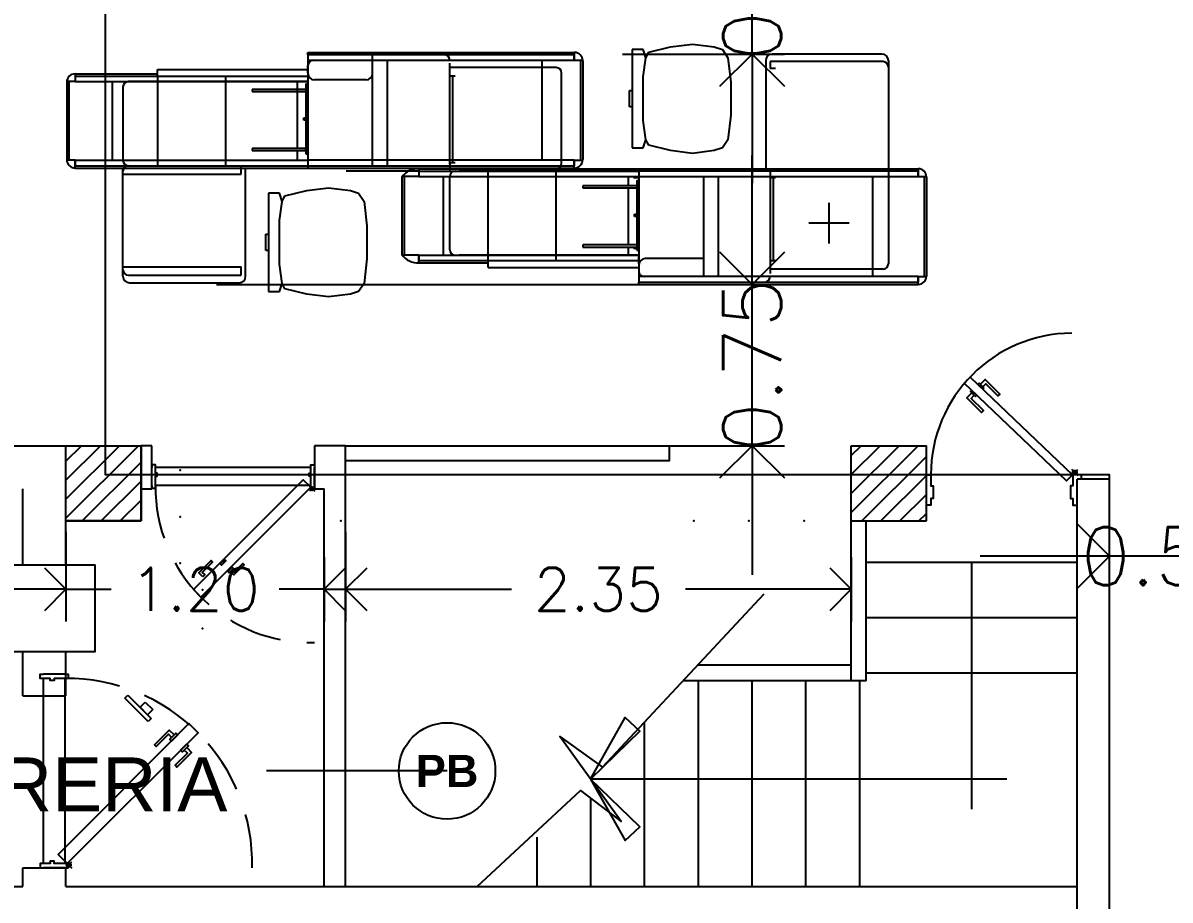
# Model space of a CAD drawing. Extents: x 26 to 214, y -151 to 101.
# Drawn here: x 151.65 to 156.98, y -118.14 to -114.06 of the extents above; entities that cross this region are included whole.
import ezdxf
from ezdxf.enums import TextEntityAlignment as Align

# ---------------------------------------------------------------- set-up
doc = ezdxf.new("R2010")
doc.units = 0
doc.header["$LTSCALE"] = 10
doc.header["$MEASUREMENT"] = 0
doc.linetypes.add('HIDDEN', pattern=[0.375, 0.25, -0.125])
doc.linetypes.add('HIDDEN2', pattern=[0.1875, 0.125, -0.0625])
doc.layers.get('0').update_dxf_attribs({"linetype": 'CONTINUOUS'})
doc.layers.get('DEFPOINTS').update_dxf_attribs({"linetype": 'CONTINUOUS'})
for name, color, linetype in [('00-CARP-HOJAS-PUERTAS', 3, 'CONTINUOUS'), ('00-CARP-MARC-PUERTAS', 3, 'CONTINUOUS'), ('00-CARP-SIMBOLOGIA', 2, 'CONTINUOUS'), ('00-EQUIP', 1, 'CONTINUOUS'), ('00-ESCAL', 1, 'CONTINUOUS'), ('00-LOCALES-R-PUERTAS', 1, 'CONTINUOUS'), ('00-M-A-300', 6, 'CONTINUOUS'), ('00-MUEBLES', 2, 'CONTINUOUS'), ('10-ANCLAMAR', 252, 'CONTINUOUS'), ('10-COL', 6, 'CONTINUOUS'), ('2004-CARP-HOJAS-PUERTAS', 3, 'CONTINUOUS'), ('2004-CARP-MANO-ABRIR', 1, 'CONTINUOUS'), ('2004-CARP-MARC-PUERTAS', 3, 'CONTINUOUS'), ('2005-CARPINTERIA', 2, 'CONTINUOUS'), ('COTAS-LAYOUT', 1, 'CONTINUOUS'), ('GONDOLAS', 30, 'CONTINUOUS'), ('MONTACARGA', 2, 'CONTINUOUS'), ('X-CHECK-OUT', 1, 'CONTINUOUS')]:
    doc.layers.add(name, color=color, linetype=linetype)
doc.styles.add('GABY', font='arial.ttf')
doc.styles.add('ROMANS', font='romans.shx')
doc.styles.add('SANSSERIFBOLD', font='sasb____.pfb')
doc.dimstyles.new('ACOTA', dxfattribs={"dimtxt": 0.2, "dimasz": 0.2, "dimexe": 0.15, "dimexo": 0.05, "dimgap": 0.1, "dimtad": 0, "dimzin": 0, "dimdsep": 46, "dimtxsty": 'ROMANS', "dimblk1": 'OPEN90', "dimblk2": 'OPEN90', "dimsah": 1, "dimcen": 0, "dimclrd": 1, "dimclre": 1, "dimclrt": 3, "dimaunit": 1, "dimadec": 0, "dimazin": 0, "dimtfac": 1, "dimtix": 1, "dimtmove": 2, "dimatfit": 3, "dimldrblk": 'OPEN90', "dimfxl": 0, "dimtolj": 1, "dimtzin": 0, "dimarcsym": 0})
doc.dimstyles.new('COTA1502', dxfattribs={"dimscale": 1.5, "dimtxt": 0.18, "dimasz": 0.2, "dimexe": 0.1, "dimexo": 0.1, "dimgap": 0.09, "dimtad": 0, "dimzin": 0, "dimdsep": 46, "dimtxsty": 'ROMANS', "dimblk": 'OPEN90', "dimcen": 0.1, "dimclrd": 256, "dimclre": 256, "dimclrt": 2, "dimadec": 0, "dimazin": 0, "dimtfac": 1, "dimtix": 1, "dimtmove": 2, "dimatfit": 3, "dimldrblk": 'OPEN90', "dimfxl": 0, "dimtolj": 1, "dimtzin": 0, "dimarcsym": 0})
pattern_1 = [(45, (121.4715, -104.845356), (-0.04419417, 0.04419417), [])]
pattern_2 = [(45, (121.4715, -104.845356), (-0.04419417, 0.04419417), [])]

# ---------------------------------------------------------------- blocks, each defined once
blk = doc.blocks.new('_Open90')
at = {"color": 0, "linetype": 'ByBlock', "lineweight": -2}
for p, q in [((-0.5, 0.5), (0, 0)), ((0, 0), (-1, 0)), ((0, 0), (-0.5, -0.5))]:
    blk.add_line(p, q, dxfattribs=at)
blk = doc.blocks.new('*D91')
at = {"layer": 'COTAS-LAYOUT', "color": 1, "lineweight": -2, "transparency": 16777216}
for p, q in [((151.8523, -116.4231), (151.8523, -116.8404)), ((153.0523, -116.542), (153.0523, -116.8404)), ((151.6523, -116.6904), (151.4523, -116.6904)), ((151.8523, -116.6904), (152.0619, -116.6904)), ((153.0523, -116.6904), (152.8428, -116.6904)), ((153.2523, -116.6904), (153.4523, -116.6904))]:
    blk.add_line(p, q, dxfattribs=at)
at = {"layer": 'DEFPOINTS', "color": 0, "transparency": 16777216}
for p in [(151.8523, -116.3731, -28.9), (153.0523, -116.492), (153.0523, -116.6904)]:
    blk.add_point(p, dxfattribs=at)
at = {"layer": 'COTAS-LAYOUT', "color": 1, "lineweight": -2, "transparency": 16777216, "xscale": 0.2, "yscale": 0.2, "zscale": 0.2}
blk.add_blockref('_Open90', (151.8523, -116.6904), dxfattribs=at)
at = {"layer": 'COTAS-LAYOUT', "color": 1, "lineweight": -2, "transparency": 16777216, "xscale": 0.2, "yscale": 0.2, "zscale": 0.2, "rotation": 180}
blk.add_blockref('_Open90', (153.0523, -116.6904), dxfattribs=at)
at = {"layer": 'COTAS-LAYOUT', "color": 3, "transparency": 16777216, "insert": (152.4523, -116.6904), "char_height": 0.2, "attachment_point": 5, "style": 'ROMANS'}
blk.add_mtext('\\A1;1.20', dxfattribs=at)
blk = doc.blocks.new('*D92')
at = {"layer": 'COTAS-LAYOUT', "color": 1, "lineweight": -2, "transparency": 16777216}
for p, q in [((153.1523, -116.4231), (153.1523, -116.8404)), ((155.5023, -116.542), (155.5023, -116.8404)), ((153.3523, -116.6904), (153.9226, -116.6904)), ((155.3023, -116.6904), (154.7321, -116.6904))]:
    blk.add_line(p, q, dxfattribs=at)
at = {"layer": 'DEFPOINTS', "color": 0, "transparency": 16777216}
for p in [(153.1523, -116.3731, -28.9), (155.5023, -116.492, -28.9), (155.5023, -116.6904)]:
    blk.add_point(p, dxfattribs=at)
at = {"layer": 'COTAS-LAYOUT', "color": 1, "lineweight": -2, "transparency": 16777216, "xscale": 0.2, "yscale": 0.2, "zscale": 0.2, "rotation": 180}
blk.add_blockref('_Open90', (153.1523, -116.6904), dxfattribs=at)
at = {"layer": 'COTAS-LAYOUT', "color": 1, "lineweight": -2, "transparency": 16777216, "xscale": 0.2, "yscale": 0.2, "zscale": 0.2}
blk.add_blockref('_Open90', (155.5023, -116.6904), dxfattribs=at)
at = {"layer": 'COTAS-LAYOUT', "color": 3, "transparency": 16777216, "insert": (154.3273, -116.6904), "char_height": 0.2, "attachment_point": 5, "style": 'ROMANS'}
blk.add_mtext('\\A1;2.35', dxfattribs=at)
blk = doc.blocks.new('*D201')
at = {"layer": 'DEFPOINTS', "color": 0, "transparency": 16777216}
for p in [(156.7023, -116.537), (156.7023, -116.5734), (157.2469, -117.2183)]:
    blk.add_point(p, dxfattribs=at)
at = {"layer": 'GONDOLAS', "lineweight": -2, "transparency": 16777216}
for p, q in [((156.7023, -116.4234), (156.7023, -116.387)), ((157.2469, -117.0683), (157.2469, -116.387)), ((156.4023, -116.537), (156.1023, -116.537)), ((157.2469, -116.537), (156.7023, -116.537)), ((157.5469, -116.537), (157.8469, -116.537))]:
    blk.add_line(p, q, dxfattribs=at)
at = {"layer": 'GONDOLAS', "lineweight": -2, "transparency": 16777216, "xscale": 0.3, "yscale": 0.3, "zscale": 0.3}
blk.add_blockref('_Open90', (156.7023, -116.537), dxfattribs=at)
at = {"layer": 'GONDOLAS', "lineweight": -2, "transparency": 16777216, "xscale": 0.3, "yscale": 0.3, "zscale": 0.3, "rotation": 180}
blk.add_blockref('_Open90', (157.2469, -116.537), dxfattribs=at)
at = {"layer": 'GONDOLAS', "color": 2, "transparency": 16777216, "insert": (156.9746, -116.537), "char_height": 0.27, "attachment_point": 5, "style": 'ROMANS'}
blk.add_mtext('\\A1;0.54', dxfattribs=at)
blk = doc.blocks.new('MOPLS004')
at = {"color": 0, "linetype": 'ByBlock'}
for p, q in [((-0.4572, 0.2286), (-0.4572, -0.2286)), ((-0.4064, 0.2286), (-0.4572, 0.2286)), ((-0.3937, 0.1905), (-0.4064, 0.2286)), ((-0.3937, 0.1905), (-0.381, 0.2159)), ((-0.381, 0.2159), (-0.2794, 0.2413)), ((-0.2794, 0.2413), (-0.1778, 0.254)), ((-0.1778, 0.254), (-0.0762, 0.2413)), ((-0.0762, 0.2413), (-0.0381, 0.2286)), ((-0.0381, 0.2286), (-0.0127, 0.1905)), ((-0.4064, 0.1016), (-0.3937, 0.1905)), ((-0.0127, 0.1905), (0, 0.0762)), ((-0.4064, -0.1016), (-0.4064, 0.1016)), ((0, 0.0762), (0, -0.0762)), ((-0.4699, -0.0381), (-0.4699, 0.0381)), ((-0.4699, 0.0381), (-0.4572, 0.0381)), ((-0.4572, -0.0381), (-0.4699, -0.0381)), ((-0.3937, -0.1905), (-0.4064, -0.1016)), ((0, -0.0762), (-0.0127, -0.1905)), ((-0.4064, -0.2286), (-0.3937, -0.1905)), ((-0.381, -0.2159), (-0.3937, -0.1905)), ((-0.0127, -0.1905), (-0.0381, -0.2286)), ((-0.4572, -0.2286), (-0.4064, -0.2286)), ((-0.2794, -0.2413), (-0.381, -0.2159)), ((-0.1778, -0.254), (-0.2794, -0.2413)), ((-0.0762, -0.2413), (-0.1778, -0.254)), ((-0.0381, -0.2286), (-0.0762, -0.2413))]:
    blk.add_line(p, q, dxfattribs=at)
blk = doc.blocks.new('*D221')
at = {"layer": 'DEFPOINTS', "color": 0, "transparency": 16777216}
for p in [(153.9183, -113.4552), (155.042, -113.4552), (154.2895, -114.2021)]:
    blk.add_point(p, dxfattribs=at)
at = {"layer": 'GONDOLAS', "lineweight": -2, "transparency": 16777216}
for p, q in [((155.042, -113.1552), (155.042, -112.8552)), ((154.0683, -113.4552), (155.192, -113.4552)), ((155.042, -114.2021), (155.042, -113.4552)), ((154.4395, -114.2021), (155.192, -114.2021)), ((155.042, -114.5021), (155.042, -114.8021))]:
    blk.add_line(p, q, dxfattribs=at)
at = {"layer": 'GONDOLAS', "lineweight": -2, "transparency": 16777216, "xscale": 0.3, "yscale": 0.3, "zscale": 0.3}
for p, rotation in [((155.042, -113.4552), 270), ((155.042, -114.2021), 90)]:
    blk.add_blockref('_Open90', p, dxfattribs=dict(at, rotation=rotation))
at = {"layer": 'GONDOLAS', "color": 2, "transparency": 16777216, "insert": (155.042, -113.8287), "char_height": 0.27, "attachment_point": 5, "rotation": 90, "style": 'ROMANS'}
blk.add_mtext('\\A1;0.75', dxfattribs=at)
blk = doc.blocks.new('*D222')
at = {"layer": 'DEFPOINTS', "color": 0, "transparency": 16777216}
for p in [(152.4023, -115.2731), (155.042, -115.2731), (153.747, -116.0231)]:
    blk.add_point(p, dxfattribs=at)
at = {"layer": 'GONDOLAS', "lineweight": -2, "transparency": 16777216}
for p, q in [((155.042, -114.9731), (155.042, -114.6731)), ((152.5523, -115.2731), (155.192, -115.2731)), ((155.042, -116.0231), (155.042, -115.2731)), ((153.897, -116.0231), (155.192, -116.0231)), ((155.042, -116.3231), (155.042, -116.6231))]:
    blk.add_line(p, q, dxfattribs=at)
at = {"layer": 'GONDOLAS', "lineweight": -2, "transparency": 16777216, "xscale": 0.3, "yscale": 0.3, "zscale": 0.3}
for p, rotation in [((155.042, -115.2731), 270), ((155.042, -116.0231), 90)]:
    blk.add_blockref('_Open90', p, dxfattribs=dict(at, rotation=rotation))
at = {"layer": 'GONDOLAS', "color": 2, "transparency": 16777216, "insert": (155.042, -115.6481), "char_height": 0.27, "attachment_point": 5, "rotation": 90, "style": 'ROMANS'}
blk.add_mtext('\\A1;0.75', dxfattribs=at)

msp = doc.modelspace()

# ---------------------------------------------------------------- hatches: boundary and pattern name
at = {"layer": '10-COL'}
h = msp.add_hatch(dxfattribs=at)
h.set_pattern_fill('ANSI31', color=1, scale=0.5, style=0)
h.set_pattern_definition(pattern_1)
h.paths.add_polyline_path([(152.2023, -116.3731), (151.8523, -116.3731), (151.8523, -116.0231), (152.2023, -116.0231)])
h = msp.add_hatch(dxfattribs=at)
h.set_pattern_fill('ANSI31', color=1, scale=0.5, style=0)
h.set_pattern_definition(pattern_2)
h.paths.add_polyline_path([(152.2023, -116.3731), (151.8523, -116.3731), (151.8523, -116.0231), (152.2023, -116.0231)])
h = msp.add_hatch(dxfattribs=at)
h.set_pattern_fill('ANSI31', color=1, scale=0.5, style=0)
h.set_pattern_definition(pattern_1)
h.paths.add_polyline_path([(155.5023, -116.0231), (155.8523, -116.0231), (155.8523, -116.3731), (155.5023, -116.3731)])
h = msp.add_hatch(dxfattribs=at)
h.set_pattern_fill('ANSI31', color=1, scale=0.5, style=0)
h.set_pattern_definition(pattern_2)
h.paths.add_polyline_path([(155.5023, -116.0231), (155.8523, -116.0231), (155.8523, -116.3731), (155.5023, -116.3731)])

# ---------------------------------------------------------------- linework, layer by layer
at = {"layer": '00-CARP-HOJAS-PUERTAS'}
for p, q in [((152.9847, -116.2106, 27.4093), (153.0085, -116.2345, 27.4093)), ((153.0085, -116.2106, 27.4093), (152.9847, -116.2345, 27.4093)), ((151.851, -117.9586), (151.8794, -117.987)), ((151.851, -117.987), (151.8794, -117.9586))]:
    msp.add_line(p, q, dxfattribs=at)
at = {"layer": '00-CARP-HOJAS-PUERTAS', "elevation": 27.4093}
msp.add_lwpolyline([(152.9906, -116.2166), (152.9552, -116.1812), (152.4444, -116.6921), (152.4798, -116.7274)], close=True, dxfattribs=at)
at = {"layer": '00-CARP-HOJAS-PUERTAS', "color": 1, "elevation": 27.4093}
for points in [[(152.4886, -116.6336), (152.4695, -116.6146), (152.5267, -116.5574), (152.5338, -116.5645), (152.4862, -116.6122), (152.4981, -116.6241)], [(152.5752, -116.579), (152.5693, -116.5731), (152.5891, -116.5532), (152.5951, -116.5592), (152.5752, -116.579), (152.5752, -116.579)], [(152.6047, -116.6085), (152.6106, -116.6145), (152.6305, -116.5946), (152.6245, -116.5886), (152.6047, -116.6085), (152.6047, -116.6085)], [(152.6166, -116.6085), (152.6325, -116.6244), (152.6802, -116.5767), (152.6742, -116.5708), (152.6345, -116.6105), (152.6245, -116.6006)]]:
    msp.add_lwpolyline(points, close=True, dxfattribs=at)
at = {"layer": '00-CARP-HOJAS-PUERTAS'}
msp.add_lwpolyline([(151.8581, -117.9657), (151.816, -117.9236), (152.4242, -117.3155), (152.4663, -117.3576)], close=True, dxfattribs=at)
at = {"layer": '00-CARP-HOJAS-PUERTAS', "color": 1}
for points in [[(152.3546, -117.368), (152.3319, -117.3453), (152.2638, -117.4134), (152.2723, -117.4219), (152.3291, -117.3652), (152.3432, -117.3794)], [(152.3716, -117.368), (152.3631, -117.3595), (152.3347, -117.3879), (152.3432, -117.3964), (152.3716, -117.368), (152.3716, -117.368)], [(152.4137, -117.4101), (152.4222, -117.4186), (152.3939, -117.447), (152.3854, -117.4385), (152.4137, -117.4101), (152.4137, -117.4101)], [(152.4137, -117.4271), (152.4364, -117.4498), (152.3683, -117.5179), (152.3598, -117.5094), (152.4166, -117.4527), (152.4024, -117.4385)]]:
    msp.add_lwpolyline(points, close=True, dxfattribs=at)
at = {"layer": '00-CARP-HOJAS-PUERTAS'}
for centre, radius in [((152.9966, -116.2226, 27.4093), 0.00843), ((151.8652, -117.9728), 0.01)]:
    msp.add_circle(centre, radius, dxfattribs=at)
at = {"layer": '00-CARP-HOJAS-PUERTAS', "color": 1, "linetype": 'HIDDEN', "ltscale": 0.1}
for centre, radius, start, end in [((152.9906, -116.2166, 27.4093), 0.7224, 179.3338, 271.3326), ((151.8581, -117.9657), 0.86, 358.6674, 90.6662)]:
    msp.add_arc(centre, radius, start, end, dxfattribs=at)
at = {"layer": '00-CARP-MARC-PUERTAS', "elevation": 27.4093}
for points in [[(152.2514, -116.2082), (152.2514, -116.2208), (152.2682, -116.2208), (152.2682, -116.1656), (152.2766, -116.1656), (152.2766, -116.1507), (152.2682, -116.1507), (152.2682, -116.1116), (152.2514, -116.1116), (152.2514, -116.1242)], [(153.0074, -116.2082), (153.0074, -116.2208), (152.9906, -116.2208), (152.9906, -116.1656), (152.9822, -116.1656), (152.9822, -116.1507), (152.9906, -116.1507), (152.9906, -116.1116), (153.0074, -116.1116), (153.0074, -116.1242)]]:
    msp.add_lwpolyline(points, dxfattribs=at)
at = {"layer": '00-CARP-MARC-PUERTAS'}
for points in [[(151.8481, -117.0857), (151.8631, -117.0857), (151.8631, -117.1057), (151.7974, -117.1057), (151.7974, -117.1157), (151.7796, -117.1157), (151.7796, -117.1057), (151.7331, -117.1057), (151.7331, -117.0857), (151.7481, -117.0857)], [(151.8481, -117.9857), (151.8631, -117.9857), (151.8631, -117.9657), (151.7974, -117.9657), (151.7974, -117.9557), (151.7796, -117.9557), (151.7796, -117.9657), (151.7331, -117.9657), (151.7331, -117.9857), (151.7481, -117.9857)]]:
    msp.add_lwpolyline(points, dxfattribs=at)
at = {"layer": '00-CARP-SIMBOLOGIA'}
msp.add_line((153.6238, -117.5357), (152.7838, -117.5357), dxfattribs=at)
msp.add_circle((153.6238, -117.5357), 0.2243, dxfattribs=at)
at = {"layer": '00-EQUIP'}
for p, q in [((156.5523, -116.5667), (155.5723, -116.5667)), ((156.5523, -116.5667), (155.5723, -116.5667)), ((156.5523, -116.8235), (155.5723, -116.8235)), ((156.5523, -117.0803), (155.5723, -117.0803))]:
    msp.add_line(p, q, dxfattribs=at)
msp.add_lwpolyline([(153.7645, -118.0731), (154.244, -117.6265), (154.4337, -117.7705), (154.1478, -117.3757), (154.3459, -117.5173), (155.0979, -116.7119)], dxfattribs=at)
for p in [(152.3828, -116.1375, 27.4093), (152.3828, -116.3532, 27.4093), (153.1295, -116.3731), (154.7703, -116.3731), (155.0271, -116.3731), (155.2839, -116.3731), (152.3828, -116.5689, 27.4093), (152.4871, -116.6929, 27.4093), (152.4871, -116.8727, 27.4093)]:
    msp.add_point(p, dxfattribs=at)
at = {"layer": '00-ESCAL', "color": 2}
for p, q in [((156.0623, -116.5667), (156.0623, -117.7127)), ((156.2252, -117.5731), (154.2907, -117.5731))]:
    msp.add_line(p, q, dxfattribs=at)
at = {"layer": '00-ESCAL'}
for p, q in [((155.5023, -117.0435), (154.7883, -117.0435)), ((155.5023, -117.1171), (154.7196, -117.1171)), ((154.7907, -117.1171), (154.7907, -118.0731)), ((155.0407, -117.1171), (155.0407, -118.0731)), ((155.2907, -117.1171), (155.2907, -118.0731)), ((155.5407, -117.1171), (155.5407, -118.0731)), ((154.5407, -117.3087), (154.5407, -118.0731)), ((154.2907, -117.662), (154.2907, -118.0731)), ((154.0407, -117.8441), (154.0407, -118.0731))]:
    msp.add_line(p, q, dxfattribs=at)
at = {"layer": '00-ESCAL', "color": 2}
for points in [[(154.2907, -117.5731), (154.4518, -117.2867), (154.5204, -117.3509), (154.2907, -117.5731)], [(154.2907, -117.5731), (154.4518, -117.8595), (154.5204, -117.7952), (154.2907, -117.5731)]]:
    msp.add_lwpolyline(points, dxfattribs=at)
at = {"layer": '00-LOCALES-R-PUERTAS'}
for p, q in [((152.9906, -116.1242, 27.4093), (152.2682, -116.1242, 27.4093)), ((152.9906, -116.2082, 27.4093), (152.2682, -116.2082, 27.4093)), ((151.7481, -117.9657), (151.7481, -117.1057)), ((151.8481, -117.9657), (151.8481, -117.1057))]:
    msp.add_line(p, q, dxfattribs=at)
at = {"layer": '00-LOCALES-R-PUERTAS', "elevation": 28.9}
msp.add_lwpolyline([(151.5875, -116.9794), (151.9875, -116.9794), (151.9875, -116.5794), (151.5875, -116.5794)], close=True, dxfattribs=at)
at = {"layer": '00-M-A-300'}
for p, q in [((149.5523, -116.026), (151.8523, -116.0231)), ((152.2023, -116.3731), (152.2023, -116.0231)), ((152.2514, -116.0231), (152.2023, -116.0231)), ((152.2514, -116.2231, 27.4093), (152.2514, -116.0231, 27.4093)), ((153.1523, -116.0231), (153.0074, -116.0231)), ((153.0074, -116.0231, 27.4093), (153.0074, -116.2231, 27.4093)), ((153.1523, -118.0731), (153.1523, -116.0231)), ((153.0074, -116.2082, 27.4093), (153.0074, -116.1242, 27.4093)), ((156.5523, -118.2231), (156.5523, -116.1791)), ((156.7009, -116.1791), (156.5523, -116.1791)), ((156.7023, -118.0731), (156.7023, -116.1791)), ((156.7023, -118.2231), (156.7023, -116.1791)), ((151.6523, -116.5794), (151.6523, -116.2231)), ((152.2023, -116.2231), (152.2514, -116.2231, 1.6693)), ((153.0074, -116.2231, 27.3728), (153.0523, -116.2231, 28.9)), ((153.0523, -118.0731, -33.0799), (153.0523, -116.2231, 28.9)), ((151.8523, -116.3731), (152.2023, -116.3731)), ((151.8523, -116.5794), (151.8523, -116.3731)), ((155.5023, -117.1171), (155.5023, -116.3731)), ((155.5723, -117.1171), (155.5723, -116.3731)), ((151.6523, -117.1857), (151.6523, -116.9794)), ((151.8523, -117.1857), (151.8523, -116.9794)), ((151.8481, -117.0857), (151.7481, -117.0857)), ((155.5723, -117.1171), (155.5023, -117.1171)), ((151.6523, -117.1857), (151.8523, -117.1857)), ((151.6523, -117.9857), (151.8523, -117.9857)), ((151.6523, -118.0731), (151.6523, -117.9857)), ((151.8481, -117.9857), (151.7481, -117.9857)), ((151.8523, -118.0731), (151.8523, -117.9857)), ((150.4823, -118.0731), (151.6523, -118.0731)), ((151.8523, -118.0731), (156.5523, -118.0731))]:
    msp.add_line(p, q, dxfattribs=at)
at = {"layer": '00-MUEBLES', "color": 1, "linetype": 'HIDDEN2', "elevation": 28.9}
for points in [[(152.2488, -117.2912), (152.234, -117.306), (152.1257, -117.1977), (152.1405, -117.1829)], [(152.2555, -117.2498), (152.2314, -117.2739), (152.1966, -117.2391), (152.2207, -117.215)]]:
    msp.add_lwpolyline(points, close=True, dxfattribs=at)
at = {"layer": '10-ANCLAMAR'}
for p, q in [((152.9773, -114.2051), (152.9773, -114.1941)), ((152.9773, -114.1941), (154.2153, -114.1941)), ((153.2773, -114.2921), (153.2773, -114.2021)), ((154.2153, -114.1941), (154.2153, -114.2301)), ((155.6453, -114.2021), (155.1353, -114.2021)), ((152.9773, -114.2301), (152.9773, -114.6961)), ((152.9773, -114.2901), (152.9773, -114.2551)), ((152.9773, -114.2651), (152.9773, -114.2971)), ((153.3473, -114.7211), (153.3473, -114.2301)), ((153.6363, -114.2651), (153.6363, -114.2441)), ((153.6363, -114.3041), (153.6363, -114.2651)), ((154.1313, -114.2651), (153.6363, -114.2651)), ((154.0643, -114.2301), (154.0643, -114.6961)), ((154.0643, -114.2301), (154.0643, -114.6961)), ((154.2153, -114.2301), (154.2543, -114.2301)), ((154.2443, -114.2301), (154.2443, -114.6961)), ((154.2543, -114.2331), (154.2543, -114.6931)), ((155.1053, -114.2321), (155.1053, -114.7351)), ((155.6503, -114.2371), (155.1253, -114.2371)), ((155.1253, -114.2371), (155.1253, -114.2691)), ((155.1503, -114.2691), (155.1253, -114.2691)), ((155.6753, -114.2321), (155.6753, -114.7351)), ((155.6753, -114.2621), (155.6753, -115.1771)), ((151.8953, -114.2941), (152.2773, -114.2941)), ((151.8953, -114.2941), (151.8953, -114.3301)), ((151.8953, -114.3051), (152.9773, -114.3051)), ((152.2773, -114.2731), (152.9773, -114.2731)), ((152.2773, -114.3051), (152.2773, -114.2731)), ((152.2773, -114.3051), (152.2773, -114.7211)), ((152.5933, -114.3051), (152.5933, -114.7211)), ((152.9773, -114.2901), (152.9773, -114.3291)), ((152.9773, -114.2901), (152.9773, -114.3291)), ((153.2473, -114.3221), (153.0073, -114.3221)), ((153.2773, -114.7211), (153.2773, -114.2921)), ((153.6613, -114.3041), (153.6363, -114.3041)), ((153.6363, -114.7141), (153.6363, -114.3041)), ((153.6513, -114.7071), (153.6513, -114.3041)), ((154.1563, -114.7071), (154.1563, -114.2901)), ((151.8953, -114.3301), (151.8563, -114.3301)), ((151.8563, -114.3301), (151.8563, -114.6931)), ((151.8663, -114.3301), (151.8663, -114.6961)), ((151.8953, -114.3301), (152.9773, -114.3301)), ((152.0673, -114.3301), (152.0673, -114.6961)), ((152.0673, -114.3301), (152.0673, -114.6961)), ((152.1173, -114.3551), (152.1173, -114.6945)), ((152.1173, -114.3551), (152.1173, -114.6945)), ((152.9773, -114.3301), (152.1423, -114.3301)), ((152.7173, -114.3662), (152.7173, -114.3762)), ((152.7173, -114.3662), (152.7173, -114.3762)), ((152.7173, -114.3662), (152.7173, -114.3762)), ((152.7173, -114.3662), (152.7173, -114.3762)), ((152.9673, -114.3662), (152.7173, -114.3662)), ((152.9673, -114.3662), (152.7173, -114.3662)), ((152.7173, -114.3762), (152.9673, -114.3762)), ((152.7173, -114.3762), (152.9673, -114.3762)), ((152.9273, -114.3301), (152.9273, -114.3662)), ((152.9273, -114.3616), (152.9273, -114.5746)), ((152.9273, -114.3762), (152.9273, -114.6412)), ((152.9673, -114.3412), (152.9773, -114.3412)), ((152.9673, -114.3412), (152.9673, -114.6662)), ((152.9573, -114.5087), (152.9573, -114.4987)), ((152.9573, -114.4987), (152.9673, -114.4987)), ((152.9573, -114.4987), (152.9673, -114.4987)), ((152.9673, -114.5087), (152.9573, -114.5087)), ((152.9593, -114.5087), (152.9593, -114.4987)), ((152.9673, -114.5037), (152.9673, -114.5087)), ((152.7173, -114.6412), (152.7173, -114.6512)), ((152.7173, -114.6412), (152.7173, -114.6512)), ((152.7173, -114.6412), (152.7173, -114.6512)), ((152.7173, -114.6412), (152.7173, -114.6512)), ((152.9673, -114.6412), (152.7173, -114.6412)), ((152.9673, -114.6412), (152.7173, -114.6412)), ((152.9673, -114.6512), (152.9673, -114.6412)), ((152.9673, -114.6512), (152.9673, -114.6412)), ((151.8953, -114.6961), (151.8563, -114.6961)), ((151.8953, -114.6961), (152.9773, -114.6961)), ((151.8953, -114.7321), (151.8953, -114.6961)), ((151.8953, -114.6961), (151.8953, -114.7211)), ((152.7173, -114.6512), (152.9673, -114.6512)), ((152.7173, -114.6512), (152.9673, -114.6512)), ((152.9273, -114.6512), (152.9273, -114.6961)), ((152.9673, -114.6662), (152.9773, -114.6662)), ((152.9673, -114.6662), (152.9773, -114.6662)), ((152.9773, -114.6821), (152.9773, -114.7211)), ((154.2153, -114.7321), (154.2153, -114.6961)), ((154.2153, -114.6961), (154.2543, -114.6961)), ((154.2153, -114.6961), (154.2153, -114.7211)), ((151.8953, -114.7211), (152.9773, -114.7211)), ((151.8953, -114.7321), (152.9773, -114.7321)), ((152.1173, -115.2351), (152.1173, -114.7321)), ((152.1173, -115.2051), (152.1173, -114.7461)), ((152.1423, -114.7211), (152.9773, -114.7211)), ((152.1423, -114.7211), (152.6673, -114.7211)), ((152.6673, -114.7601), (152.6673, -114.7211)), ((152.6873, -115.2351), (152.6873, -114.7321)), ((152.9773, -114.7211), (152.9773, -114.7321)), ((152.9773, -114.7321), (154.2153, -114.7321)), ((153.4933, -114.7461), (153.1544, -114.7461)), ((153.4933, -114.7351), (153.4933, -114.7711)), ((153.4933, -114.7351), (154.5153, -114.7351)), ((153.4933, -114.7461), (154.5153, -114.7461)), ((153.6363, -114.7071), (153.6363, -114.7461)), ((153.6613, -114.7071), (153.6363, -114.7071)), ((154.5153, -114.7461), (153.6803, -114.7461)), ((153.8153, -115.1621), (153.8153, -114.7351)), ((154.1303, -115.1621), (154.1303, -114.7351)), ((154.5153, -114.7351), (155.8133, -114.7351)), ((155.1253, -114.7461), (155.1253, -114.7781)), ((155.1253, -114.7461), (155.1253, -114.7781)), ((155.8133, -114.7351), (155.8133, -114.7711)), ((152.1173, -114.7601), (152.6673, -114.7601)), ((153.4933, -114.7711), (153.4143, -114.7711)), ((153.4143, -114.7741), (153.4143, -115.1371)), ((153.4243, -114.7711), (153.4243, -115.1371)), ((153.4933, -114.7711), (154.5153, -114.7711)), ((153.6053, -114.7711), (153.6053, -115.1371)), ((153.6363, -115.1121), (153.6363, -114.7711)), ((154.4653, -114.7711), (154.4653, -114.8147)), ((154.5153, -114.7781), (154.4903, -114.7781)), ((154.5053, -114.7897), (154.5053, -115.1147)), ((154.5053, -114.7897), (154.5153, -114.7897)), ((154.5153, -114.7711), (154.5153, -115.2371)), ((154.8153, -114.7711), (154.8153, -115.2371)), ((154.8853, -115.2371), (154.8853, -114.7711)), ((155.1253, -114.7781), (155.1253, -115.1631)), ((155.1253, -114.7781), (155.1253, -115.1631)), ((155.1503, -114.7781), (155.1253, -114.7781)), ((155.1503, -114.7781), (155.1253, -114.7781)), ((155.1253, -114.7781, 1), (155.1253, -115.1631, 1)), ((155.1253, -114.7781, 1), (155.1253, -115.1631, 1)), ((155.1403, -114.7781), (155.1403, -115.1631)), ((155.1403, -114.7781), (155.1403, -115.1631)), ((155.1403, -114.7781, 1), (155.1403, -115.1631, 1)), ((155.1403, -114.7781, 1), (155.1403, -115.1631, 1)), ((155.6013, -114.7711), (155.6013, -115.2371)), ((155.8133, -114.7711), (155.8523, -114.7711)), ((155.8423, -114.7711), (155.8423, -115.2371)), ((155.8523, -114.7741), (155.8523, -115.2341)), ((154.5053, -114.8147), (154.2553, -114.8147)), ((154.2553, -114.8147), (154.2553, -114.8247)), ((154.2553, -114.8247), (154.5053, -114.8247)), ((154.4653, -114.8247), (154.4653, -115.0897)), ((154.5053, -114.8846), (154.5053, -114.8896)), ((155.4003, -115.0826), (155.4003, -114.8939)), ((154.4953, -114.9472), (154.5053, -114.9472)), ((154.4953, -114.9572), (154.4953, -114.9472)), ((154.5053, -114.9572), (154.4953, -114.9572)), ((154.4973, -114.9572), (154.4973, -114.9472)), ((155.3048, -114.9866), (155.493, -114.9866)), ((154.5053, -115.0897), (154.2553, -115.0897)), ((154.2553, -115.0897), (154.2553, -115.0997)), ((154.2553, -115.0997), (154.5053, -115.0997)), ((154.4653, -115.0997), (154.4653, -115.1371)), ((154.4903, -115.1051), (154.5153, -115.1051)), ((154.5053, -115.1127), (154.5053, -115.1027)), ((154.5053, -115.1147), (154.5153, -115.1147)), ((153.4933, -115.1371), (153.4143, -115.1371)), ((153.4933, -115.1731), (153.4933, -115.1371)), ((153.4933, -115.1371), (153.4933, -115.1621)), ((153.4933, -115.1371), (154.5153, -115.1371)), ((153.4933, -115.1621), (154.5153, -115.1621)), ((153.4933, -115.1731), (153.8153, -115.1731)), ((154.5153, -115.1371), (153.6803, -115.1371)), ((153.8153, -115.1941), (153.8153, -115.1621)), ((154.4903, -115.1371), (154.5153, -115.1371)), ((154.5153, -115.1771), (154.5153, -115.1451)), ((154.8153, -115.1531), (154.5453, -115.1531)), ((155.1503, -115.1631), (155.1253, -115.1631)), ((155.1503, -115.1631), (155.1253, -115.1631)), ((155.1253, -115.1631), (155.1253, -115.2021)), ((152.1173, -115.1911), (152.6673, -115.1911)), ((152.6673, -115.2301), (152.6673, -115.1911)), ((153.8153, -115.1941), (154.5153, -115.1941)), ((154.5153, -115.1771), (154.5153, -115.2121)), ((155.6503, -115.2021), (155.1253, -115.2021)), ((155.1253, -115.2021), (155.1253, -115.2231)), ((152.1423, -115.2301), (152.6673, -115.2301)), ((152.1473, -115.2651), (152.6573, -115.2651)), ((154.5153, -115.2731), (154.5153, -115.2621)), ((154.5153, -115.2731), (155.8133, -115.2731)), ((155.8133, -115.2731), (155.8133, -115.2371)), ((155.8133, -115.2371), (155.8133, -115.2621)), ((155.8133, -115.2371), (155.8523, -115.2371))]:
    msp.add_line(p, q, dxfattribs=at)
for points in [[(154.2153, -114.2301), (154.2153, -114.2051), (152.9773, -114.2051), (152.9773, -114.2301)], [(154.2153, -114.7211), (154.2153, -114.6961), (152.9773, -114.6961), (152.9773, -114.7211)], [(154.2153, -114.7211), (154.2153, -114.6961), (152.9773, -114.6961), (152.9773, -114.7211)], [(155.8133, -114.7711), (155.8133, -114.7461), (154.5153, -114.7461), (154.5153, -114.7711)], [(155.8133, -115.2621), (155.8133, -115.2371), (154.5153, -115.2371), (154.5153, -115.2621)]]:
    msp.add_lwpolyline(points, close=True, dxfattribs=at)
for centre, radius, start, end in [((153.6113, -114.2301), 0.025, 0, 90), ((154.2153, -114.2331), 0.039, 0, 90), ((155.1353, -114.2321), 0.03, 90, 180), ((155.6453, -114.2321), 0.03, 0, 90), ((153.0023, -114.2551), 0.025, 90, 180), ((154.1313, -114.2901), 0.025, 0, 90), ((155.6503, -114.2621), 0.025, 0, 90), ((151.8953, -114.3331), 0.039, 90, 180), ((153.0073, -114.2921), 0.03, 180, 270), ((153.0073, -114.2921), 0.03, 180, 270), ((153.2473, -114.2921), 0.03, 270, 0), ((152.1423, -114.3551), 0.025, 90, 180), ((152.1423, -114.3551), 0.025, 90, 180), ((151.8953, -114.6931), 0.039, 180, 270), ((152.1423, -114.6961), 0.025, 180, 270), ((152.1423, -114.6961), 0.025, 180, 270), ((154.2153, -114.6931), 0.039, 270, 0), ((152.1423, -114.7461), 0.025, 90, 180), ((152.1423, -114.7461), 0.025, 90, 180), ((153.4889, -114.8256, 0), 0.0907, 87.2, 145.3484), ((153.6613, -114.7711), 0.025, 90, 180), ((154.1313, -114.7101), 0.025, 270, 0), ((155.8133, -114.7741), 0.039, 0, 90), ((153.6613, -115.1121), 0.025, 180, 270), ((153.4889, -115.0825, 0), 0.0907, 214.6516, 272.8), ((154.5453, -115.1831), 0.03, 90, 180), ((152.1423, -115.2051), 0.025, 180, 270), ((154.5403, -115.2121), 0.025, 180, 270), ((155.6503, -115.1771), 0.025, 270, 0), ((152.1473, -115.2351), 0.03, 180, 270), ((152.6573, -115.2351), 0.03, 270, 0), ((155.1003, -115.2371), 0.025, 270, 0), ((155.8133, -115.2341), 0.039, 270, 0)]:
    msp.add_arc(centre, radius, start, end, dxfattribs=at)
at = {"layer": '10-COL'}
for p, q in [((155.5023, -116.3731), (155.5023, -116.0231)), ((155.5023, -116.0231), (155.8523, -116.0231)), ((155.5023, -116.3731), (155.5023, -116.0231)), ((155.5023, -116.0231), (155.8523, -116.0231)), ((155.8523, -116.3731), (155.8523, -116.0231)), ((155.8523, -116.3731), (155.8523, -116.0231)), ((155.5023, -116.3731), (155.8523, -116.3731)), ((155.5023, -116.3731), (155.8523, -116.3731))]:
    msp.add_line(p, q, dxfattribs=at)
msp.add_lwpolyline([(152.2023, -116.3731), (151.8523, -116.3731), (151.8523, -116.0231), (152.2023, -116.0231)], close=True, dxfattribs=at)
msp.add_lwpolyline([(152.2023, -116.3731), (151.8523, -116.3731), (151.8523, -116.0231), (152.2023, -116.0231)], close=True, dxfattribs=at)
at = {"layer": '2004-CARP-HOJAS-PUERTAS'}
for q in [(156.5278, -116.1338), (156.5561, -116.1338), (156.5278, -116.1622), (156.5561, -116.1622)]:
    msp.add_line((156.5419, -116.148), q, dxfattribs=at)
msp.add_lwpolyline([(156.5311, -116.1591), (156.503, -116.1872), (156.0271, -115.7319), (156.0552, -115.7038)], close=True, dxfattribs=at)
at = {"layer": '2004-CARP-HOJAS-PUERTAS', "color": 1}
for points in [[(156.1195, -115.7552), (156.1138, -115.7608), (156.0911, -115.7381), (156.0968, -115.7325)], [(156.1024, -115.7381), (156.1251, -115.7154), (156.1932, -115.7835), (156.1847, -115.792), (156.128, -115.7353), (156.1138, -115.7495)], [(156.063, -115.7776), (156.0403, -115.8003), (156.1084, -115.8684), (156.1169, -115.8598), (156.0602, -115.8031), (156.0744, -115.7889)], [(156.08, -115.7946), (156.0857, -115.7889), (156.063, -115.7662), (156.0573, -115.7719)]]:
    msp.add_lwpolyline(points, close=True, dxfattribs=at)
at = {"layer": '2004-CARP-HOJAS-PUERTAS'}
msp.add_circle((156.5419, -116.148), 0.01, dxfattribs=at)
at = {"layer": '2004-CARP-MANO-ABRIR'}
msp.add_arc((156.5319, -116.1591), 0.6592, 90.3612, 180, dxfattribs=at)
at = {"layer": '2004-CARP-MARC-PUERTAS'}
for points in [[(155.8523, -116.1591), (155.8523, -116.1591), (155.8727, -116.1591), (155.8727, -116.2091), (155.8827, -116.2091), (155.8827, -116.2691), (155.8727, -116.2691), (155.8727, -116.2992), (155.8523, -116.2992), (155.8523, -116.2992)], [(156.5727, -116.1791), (156.5727, -116.1591), (156.5319, -116.1591), (156.5319, -116.2091), (156.5219, -116.2091), (156.5219, -116.2691), (156.5319, -116.2691), (156.5319, -116.2992), (156.5523, -116.2992), (156.5523, -116.2992)]]:
    msp.add_lwpolyline(points, dxfattribs=at)
at = {"layer": '2005-CARPINTERIA', "color": 2}
msp.add_lwpolyline([(153.1523, -116.0935), (153.1523, -116.0231), (154.6568, -116.0231), (154.6568, -116.0935)], close=True, dxfattribs=at)
at = {"layer": 'MONTACARGA'}
msp.add_lwpolyline([(152.2023, -105.7731), (151.6343, -105.7731), (151.6437, -96.2731), (189.4123, -96.2731), (189.4419, -119.4093), (156.7023, -119.4093), (156.7023, -116.1591), (152.0361, -116.1591), (152.0361, -106.7731), (152.2023, -106.7731), (152.2023, -105.7731)], dxfattribs=at)

# ---------------------------------------------------------------- block references
at = {"layer": '10-ANCLAMAR'}
for p in [(154.9422, -114.4097), (153.2507, -115.0777)]:
    msp.add_blockref('MOPLS004', p, dxfattribs=at)

# ---------------------------------------------------------------- texts
at = {"layer": '00-CARP-SIMBOLOGIA', "style": 'SANSSERIFBOLD'}
msp.add_text('PB', height=0.15, dxfattribs=at).set_placement((153.6238, -117.5357), align=Align.MIDDLE)
at = {"layer": 'X-CHECK-OUT', "color": 2, "style": 'GABY'}
msp.add_text('TESORERIA', height=0.25, dxfattribs=at).set_placement((151.5938, -117.5979), align=Align.MIDDLE_CENTER)

# ---------------------------------------------------------------- dimensions: what is measured, and where the dimension line sits
at = {"layer": 'COTAS-LAYOUT'}
for base, p1, p2, picture, middle in [((153.0523, -116.6904, 28.9), (151.8523, -116.3731), (153.0523, -116.492, 28.9), '*D91', (152.4523, -116.6904, 28.9)), ((155.5023, -116.6904, 28.9), (153.1523, -116.3731), (155.5023, -116.492), '*D92', (154.3273, -116.6904, 28.9))]:
    dim = msp.add_linear_dim(base=base, p1=p1, p2=p2, dimstyle='ACOTA', dxfattribs=at)
    dim.commit()
    dim.dimension.update_dxf_attribs({"geometry": picture, "text_midpoint": middle})
at = {"layer": 'GONDOLAS'}
for base, p1, p2, picture, middle in [((155.042, -113.4552), (154.2895, -114.2021), (153.9183, -113.4552), '*D221', (155.042, -113.8287)), ((155.042, -115.2731), (153.747, -116.0231), (152.4023, -115.2731), '*D222', (155.042, -115.6481))]:
    dim = msp.add_linear_dim(base=base, p1=p1, p2=p2, angle=90, dimstyle='COTA1502', override={"dimfxl": 0.08, "dimarcsym": 1}, dxfattribs=at)
    dim.commit()
    dim.dimension.update_dxf_attribs({"geometry": picture, "text_midpoint": middle})
dim = msp.add_linear_dim(base=(156.7023, -116.537), p1=(157.2469, -117.2183), p2=(156.7023, -116.5734), dimstyle='COTA1502', override={"dimfxl": 0.08, "dimarcsym": 1}, dxfattribs=at)
dim.commit()
dim.dimension.update_dxf_attribs({"geometry": '*D201', "text_midpoint": (156.9746, -116.537)})

doc.saveas('drawing.dxf')
